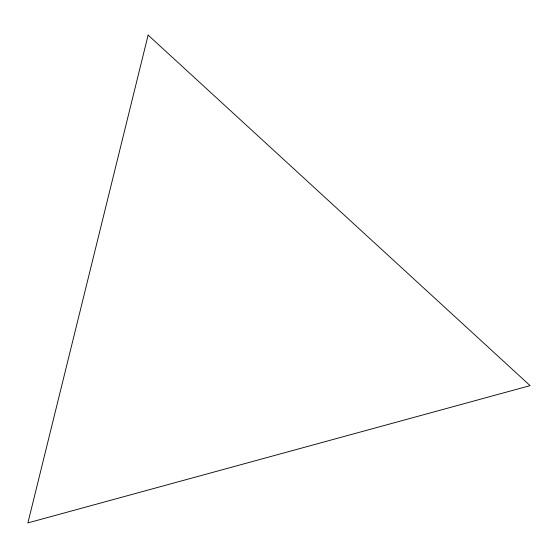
<?xml version="1.0" encoding="UTF-8"?>
<svg xmlns="http://www.w3.org/2000/svg" width="558" height="558" viewBox="0 0 558 558"><rect width="100%" height="100%" fill="white"/><g stroke="black" fill="none" stroke-linecap="round" stroke-linejoin="round"><path stroke-width="0.84" d="M148.128 35.098L27.9 522.902L530.1 385.634L148.128 35.098"/></g></svg>
